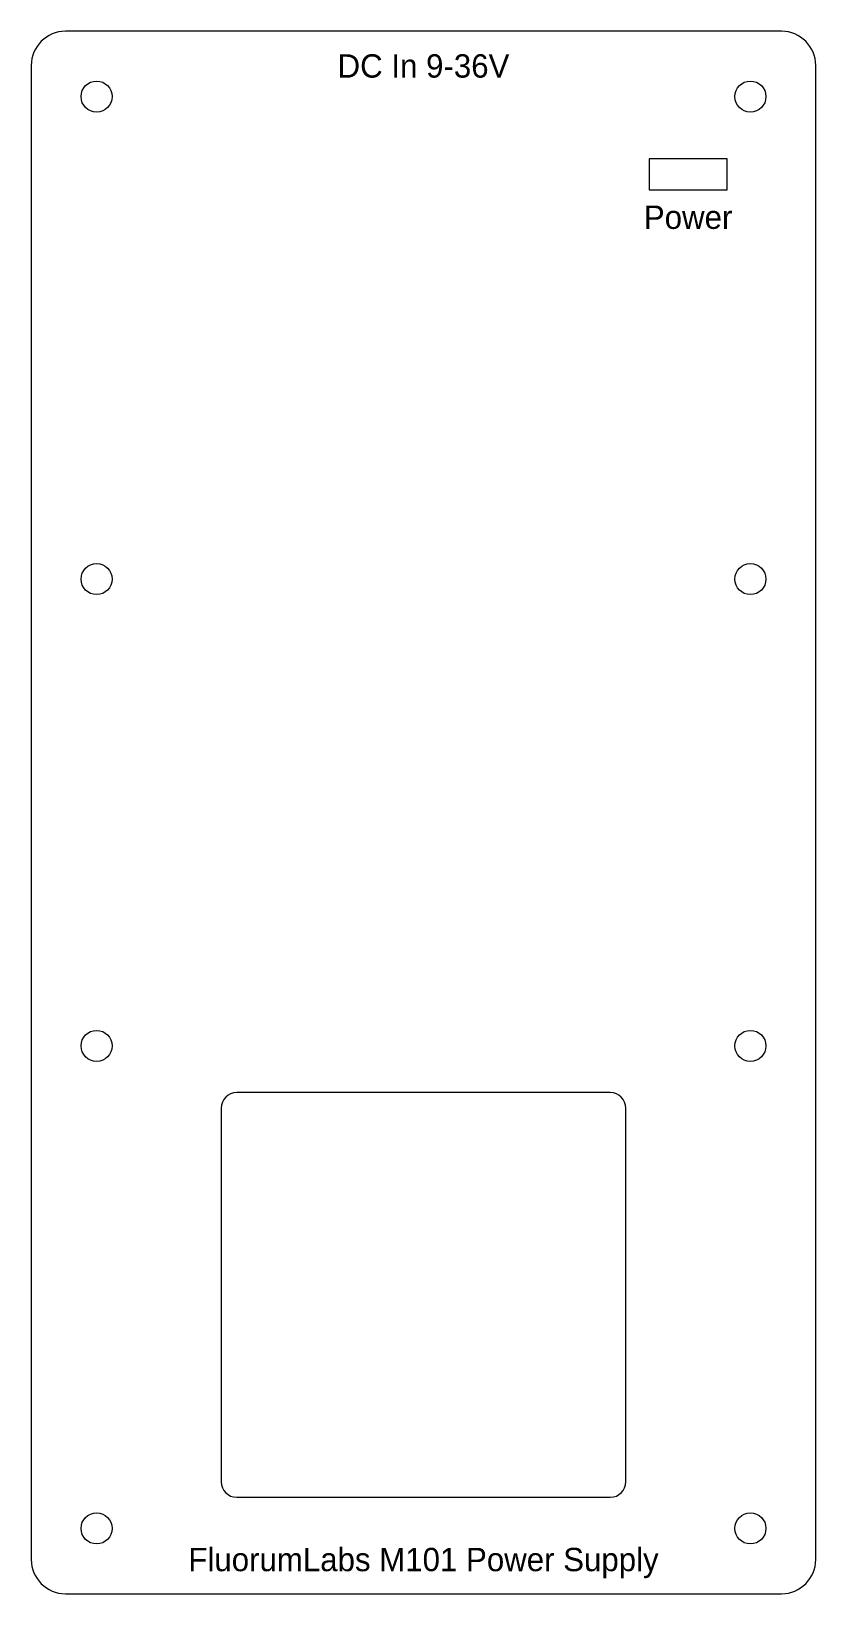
# Model space of a CAD drawing. Header units: millimetres. Extents: x 0 to 50, y 0 to 100.
import ezdxf
from ezdxf.enums import TextEntityAlignment as Align

# ---------------------------------------------------------------- set-up
doc = ezdxf.new("R2010")
doc.units = ezdxf.units.MM
doc.layers.add('Cut', color=5, linetype='CONTINUOUS', lineweight=5, true_color=0x0000ff)
doc.layers.add('Fill', color=7, linetype='CONTINUOUS', lineweight=20, true_color=0x000000)
doc.styles.add('textstyle3', font='')
doc.styles.add('textstyle4', font='')
doc.styles.add('textstyle5', font='')
doc.styles.get('textstyle3').set_extended_font_data('Ubuntu')
doc.styles.get('textstyle4').set_extended_font_data('Ubuntu')
doc.styles.get('textstyle5').set_extended_font_data('Ubuntu')

msp = doc.modelspace()

# ---------------------------------------------------------------- linework, layer by layer
at = {"layer": 'Cut'}
for p, q in [((48, 100.2), (2, 100.2)), ((-0.2, 98), (-0.2, 2)), ((50.2, 2), (50.2, 98)), ((44.5, 92), (39.5, 92)), ((39.5, 92), (39.5, 90)), ((44.5, 90), (44.5, 92)), ((39.5, 90), (44.5, 90)), ((37, 32), (13, 32)), ((12, 31), (12, 7)), ((38, 7), (38, 31)), ((13, 6), (37, 6)), ((2, -0.2), (48, -0.2))]:
    msp.add_line(p, q, dxfattribs=at)
for centre in [(4, 96), (46, 96), (4, 65), (46, 65), (4, 35), (46, 35), (4, 4), (46, 4)]:
    msp.add_circle(centre, 1, dxfattribs=at)
for centre, radius, start, end in [((2, 98), 2.2, 90, 180), ((48, 98), 2.2, 0, 90), ((13, 31), 1, 90, 180), ((37, 31), 1, 0, 90), ((13, 7), 1, 180, 270), ((37, 7), 1, 270, 0), ((2, 2), 2.2, 180, 270), ((48, 2), 2.2, 270, 0)]:
    msp.add_arc(centre, radius, start, end, dxfattribs=at)

# ---------------------------------------------------------------- texts
at = {"layer": 'Fill'}
for s, style, p in [('DC In 9-36V', 'textstyle5', (25, 97.97)), ('FluorumLabs M101 Power Supply', 'textstyle4', (25, 2))]:
    msp.add_text(s, height=1.5, dxfattribs=dict(at, style=style)).set_placement(p, align=Align.MIDDLE_CENTER)
at = {"layer": 'Fill', "style": 'textstyle3'}
msp.add_text('Power', height=1.5, dxfattribs=at).set_placement((42, 89), align=Align.TOP_CENTER)

doc.saveas('drawing.dxf')
